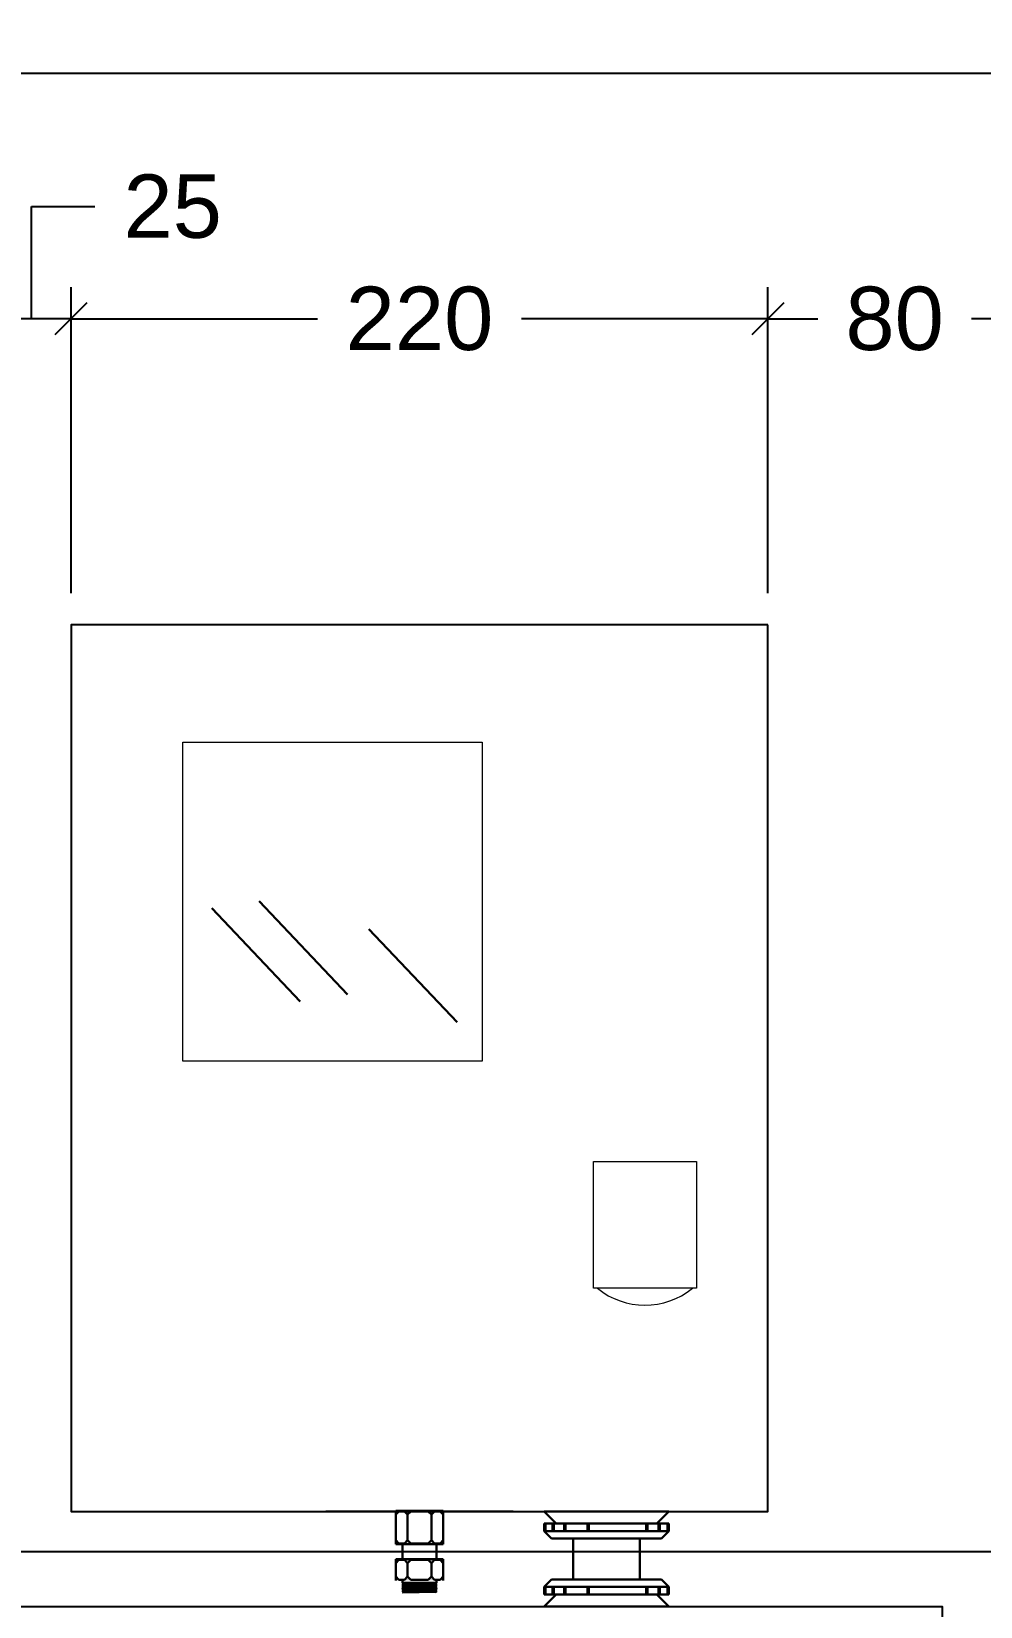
# Model space of a CAD drawing. Header units: millimetres. Extents: x 425 to 646, y 332 to 411.
# Drawn here: x 432.4617 to 432.7613, y 335.5206 to 336.018 of the extents above; entities that cross this region are included whole.
import ezdxf

# ---------------------------------------------------------------- set-up
doc = ezdxf.new("R2010")
doc.units = ezdxf.units.MM
doc.linetypes.add('HIDDEN', pattern=[0.375, 0.25, -0.125])
for name, color, linetype in [('Arquitetura', 7, 'Continuous'), ('Cotas', 1, 'Continuous'), ('Elétrico', 5, 'Continuous')]:
    doc.layers.add(name, color=color, linetype=linetype)
doc.layers.add('DI-Fios', color=1, linetype='Continuous', lineweight=30)
doc.styles.add('ARIAL', font='arial.ttf')
doc.dimstyles.new('RICARDO-1-10', dxfattribs={"dimtxt": 0.02, "dimasz": 0.01, "dimexe": 0.01, "dimexo": 0.01, "dimgap": 0.01, "dimtad": 0, "dimtih": 1, "dimtoh": 1, "dimdec": 0, "dimlfac": 1000, "dimzin": 0, "dimdsep": 46, "dimtxsty": 'ARIAL', "dimblk": 'OBLIQUE', "dimcen": 0, "dimclrt": 4, "dimadec": 0, "dimazin": 0, "dimtfac": 1, "dimtdec": 0, "dimtofl": 0, "dimtmove": 0, "dimatfit": 3, "dimldrblk": 'CLOSEDBLANK', "dimfxl": 0, "dimtolj": 1, "dimtzin": 0, "dimarcsym": 0})

# ---------------------------------------------------------------- blocks, each defined once
blk = doc.blocks.new('_Oblique')
at = {"color": 0, "linetype": 'ByBlock', "lineweight": -2}
blk.add_line((-0.5, -0.5), (0.5, 0.5), dxfattribs=at)
blk = doc.blocks.new('*D129')
at = {"layer": 'Cotas', "color": 0, "lineweight": -2, "transparency": 16777216}
for p, q in [((432.6941630357579, 335.8406322995756), (432.6941630357579, 335.9372470257186)), ((432.774163035758, 335.8406322995756), (432.774163035758, 335.9372470257186)), ((432.6941630357579, 335.9272470257187), (432.7098588065629, 335.9272470257187)), ((432.774163035758, 335.9272470257187), (432.758467264953, 335.9272470257187))]:
    blk.add_line(p, q, dxfattribs=at)
at = {"layer": 'DEFPOINTS', "color": 0, "transparency": 16777216}
for p in [(432.6941630357579, 335.9272470257187), (432.6941630357579, 335.8306322995757), (432.774163035758, 335.8306322995757)]:
    blk.add_point(p, dxfattribs=at)
at = {"layer": 'Cotas', "color": 0, "lineweight": -2, "transparency": 16777216, "xscale": 0.01, "yscale": 0.01, "zscale": 0.01, "rotation": 180}
blk.add_blockref('_Oblique', (432.6941630357579, 335.9272470257187), dxfattribs=at)
at = {"layer": 'Cotas', "color": 0, "lineweight": -2, "transparency": 16777216, "xscale": 0.01, "yscale": 0.01, "zscale": 0.01}
blk.add_blockref('_Oblique', (432.774163035758, 335.9272470257187), dxfattribs=at)
at = {"layer": 'Cotas', "color": 4, "transparency": 16777216, "insert": (432.7341630357579, 335.9272470257187), "char_height": 0.02, "attachment_point": 5, "style": 'ARIAL'}
blk.add_mtext('\\A1;80', dxfattribs=at)
blk = doc.blocks.new('_ClosedBlank')
at = {"color": 0, "linetype": 'ByBlock', "lineweight": -2}
for p, q in [((-1, 0.1666666666666667), (0, 0)), ((-1, 0.1666666666666667), (-1, -0.1666666666666667)), ((0, 0), (-1, -0.1666666666666667))]:
    blk.add_line(p, q, dxfattribs=at)
blk = doc.blocks.new('*D130')
at = {"layer": 'Cotas', "color": 0, "lineweight": -2, "transparency": 16777216}
for p, q in [((432.4741630357579, 335.8406322995756), (432.4741630357579, 335.9372470257186)), ((432.6941630357579, 335.8406322995756), (432.6941630357579, 335.9372470257186)), ((432.4741630357579, 335.9272470257187), (432.5519324764127, 335.9272470257187)), ((432.6941630357579, 335.9272470257187), (432.6163935951031, 335.9272470257187))]:
    blk.add_line(p, q, dxfattribs=at)
at = {"layer": 'DEFPOINTS', "color": 0, "transparency": 16777216}
for p in [(432.4741630357579, 335.9272470257187), (432.4741630357579, 335.8306322995757), (432.6941630357579, 335.8306322995757)]:
    blk.add_point(p, dxfattribs=at)
at = {"layer": 'Cotas', "color": 0, "lineweight": -2, "transparency": 16777216, "xscale": 0.01, "yscale": 0.01, "zscale": 0.01, "rotation": 180}
blk.add_blockref('_Oblique', (432.4741630357579, 335.9272470257187), dxfattribs=at)
at = {"layer": 'Cotas', "color": 0, "lineweight": -2, "transparency": 16777216, "xscale": 0.01, "yscale": 0.01, "zscale": 0.01}
blk.add_blockref('_Oblique', (432.6941630357579, 335.9272470257187), dxfattribs=at)
at = {"layer": 'Cotas', "color": 4, "transparency": 16777216, "insert": (432.5841630357579, 335.9272470257187), "char_height": 0.02, "attachment_point": 5, "style": 'ARIAL'}
blk.add_mtext('\\A1;220', dxfattribs=at)
blk = doc.blocks.new('*D131')
at = {"layer": 'Cotas', "color": 0, "lineweight": -2, "transparency": 16777216}
for p, q in [((432.4616630357579, 335.9272470257187), (432.4616630357579, 335.9626699452275)), ((432.4616630357579, 335.9626699452275), (432.4816630357579, 335.9626699452275)), ((432.4491630357579, 335.8406322995756), (432.4491630357579, 335.9372470257186)), ((432.4741630357579, 335.8406322995756), (432.4741630357579, 335.9372470257186)), ((432.4741630357579, 335.9272470257187), (432.4491630357579, 335.9272470257187))]:
    blk.add_line(p, q, dxfattribs=at)
at = {"layer": 'DEFPOINTS', "color": 0, "transparency": 16777216}
for p in [(432.4491630357579, 335.9272470257187), (432.4491630357579, 335.8306322995757), (432.4741630357579, 335.8306322995757)]:
    blk.add_point(p, dxfattribs=at)
at = {"layer": 'Cotas', "color": 0, "lineweight": -2, "transparency": 16777216, "xscale": 0.01, "yscale": 0.01, "zscale": 0.01, "rotation": 180}
blk.add_blockref('_Oblique', (432.4491630357579, 335.9272470257187), dxfattribs=at)
at = {"layer": 'Cotas', "color": 0, "lineweight": -2, "transparency": 16777216, "xscale": 0.01, "yscale": 0.01, "zscale": 0.01}
blk.add_blockref('_Oblique', (432.4741630357579, 335.9272470257187), dxfattribs=at)
at = {"layer": 'Cotas', "color": 4, "transparency": 16777216, "insert": (432.5062332949666, 335.9626699452275), "char_height": 0.02, "attachment_point": 5, "style": 'ARIAL'}
blk.add_mtext('\\A1;25', dxfattribs=at)
blk = doc.blocks.new('*D163')
at = {"layer": 'Cotas', "color": 0, "lineweight": -2, "transparency": 16777216}
for p, q in [((430.6691630357581, 335.5403869373681), (430.6691630357581, 336.0148392177714)), ((435.1791630357581, 335.5403869373673), (435.1791630357581, 336.0148392177714)), ((430.6691630357581, 336.0048392177714), (432.8839311121564, 336.0048392177714)), ((435.1791630357581, 336.0048392177714), (432.9643949593597, 336.0048392177714))]:
    blk.add_line(p, q, dxfattribs=at)
at = {"layer": 'DEFPOINTS', "color": 0, "transparency": 16777216}
for p in [(430.6691630357581, 336.0048392177714), (430.6691630357581, 335.5303869373681), (435.1791630357581, 335.5303869373673)]:
    blk.add_point(p, dxfattribs=at)
at = {"layer": 'Cotas', "color": 0, "lineweight": -2, "transparency": 16777216, "xscale": 0.01, "yscale": 0.01, "zscale": 0.01, "rotation": 180}
blk.add_blockref('_Oblique', (430.6691630357581, 336.0048392177714), dxfattribs=at)
at = {"layer": 'Cotas', "color": 0, "lineweight": -2, "transparency": 16777216, "xscale": 0.01, "yscale": 0.01, "zscale": 0.01}
blk.add_blockref('_Oblique', (435.1791630357581, 336.0048392177714), dxfattribs=at)
at = {"layer": 'Cotas', "color": 4, "transparency": 16777216, "insert": (432.9241630357581, 336.0048392177714), "char_height": 0.02, "attachment_point": 5, "style": 'ARIAL'}
blk.add_mtext('\\A1;4510', dxfattribs=at)

msp = doc.modelspace()

# ---------------------------------------------------------------- hatches: boundary and pattern name
at = {"layer": 'DI-Fios', "linetype": 'Continuous', "lineweight": 0}
for points in [[(432.5889025367186, 335.5506322995756), (432.5906735347973, 335.5506322995756), (432.591663035758, 335.549642798615), (432.591663035758, 335.5508822995757), (432.5766630357579, 335.5508822995757), (432.5766630357579, 335.549642798615), (432.5776525367186, 335.5506322995756), (432.5794235347973, 335.5506322995756), (432.5804130357579, 335.549642798615), (432.5814025367185, 335.5506322995756), (432.5869235347973, 335.5506322995756), (432.5879130357579, 335.549642798615)], [(432.5889025367186, 335.5506322995756), (432.5906735347973, 335.5506322995756), (432.591663035758, 335.549642798615), (432.591663035758, 335.5508822995757), (432.5766630357579, 335.5508822995757), (432.5766630357579, 335.549642798615), (432.5776525367186, 335.5506322995756), (432.5794235347973, 335.5506322995756), (432.5804130357579, 335.549642798615), (432.5814025367185, 335.5506322995756), (432.5869235347973, 335.5506322995756), (432.5879130357579, 335.549642798615)], [(432.591663035758, 335.5403103458089), (432.591663035758, 335.5415498467696), (432.5906735347973, 335.540560345809), (432.5889025367186, 335.540560345809), (432.5879130357579, 335.5415498467696), (432.5869235347973, 335.540560345809), (432.5814025367185, 335.540560345809), (432.5804130357579, 335.5415498467696), (432.5794235347973, 335.540560345809), (432.5776525367186, 335.540560345809), (432.5766630357579, 335.5415498467696), (432.5766630357579, 335.5403103458089)]]:
    msp.add_hatch(color=256, dxfattribs=at).paths.add_polyline_path(points)
at = {"layer": 'DI-Fios'}
for points in [[(432.5889025367186, 335.5506322995756), (432.5906735347973, 335.5506322995756), (432.591663035758, 335.549642798615), (432.591663035758, 335.5508822995757), (432.5766630357579, 335.5508822995757), (432.5766630357579, 335.549642798615), (432.5776525367186, 335.5506322995756), (432.5794235347973, 335.5506322995756), (432.5804130357579, 335.549642798615), (432.5814025367185, 335.5506322995756), (432.5869235347973, 335.5506322995756), (432.5879130357579, 335.549642798615)], [(432.591663035758, 335.5403103458089), (432.591663035758, 335.5415498467696), (432.5906735347973, 335.540560345809), (432.5889025367186, 335.540560345809), (432.5879130357579, 335.5415498467696), (432.5869235347973, 335.540560345809), (432.5814025367185, 335.540560345809), (432.5804130357579, 335.5415498467696), (432.5794235347973, 335.540560345809), (432.5776525367186, 335.540560345809), (432.5766630357579, 335.5415498467696), (432.5766630357579, 335.5403103458089)]]:
    msp.add_hatch(color=256, dxfattribs=at).paths.add_polyline_path(points)
at = {"layer": 'DI-Fios', "linetype": 'Continuous', "lineweight": 0}
h = msp.add_hatch(color=256, dxfattribs=at)
h.paths.add_polyline_path([(432.591663035758, 335.5288545123203), (432.591663035758, 335.5300940132809), (432.5906735347973, 335.5291045123203), (432.5889025367186, 335.5291045123203), (432.5879130357579, 335.5300940132809), (432.5869235347973, 335.5291045123203), (432.5814025367185, 335.5291045123203), (432.5804130357579, 335.5300940132809), (432.5794235347973, 335.5291045123203), (432.5776525367186, 335.5291045123203), (432.5766630357579, 335.5300940132809), (432.5766630357579, 335.5288545123203)])
h.paths.add_polyline_path([(432.5766630357579, 335.5356045123203), (432.5766630357579, 335.5343650113596), (432.5776525367186, 335.5353545123202), (432.5794235347973, 335.5353545123202), (432.5804130357579, 335.5343650113596), (432.5814025367185, 335.5353545123202), (432.5869235347973, 335.5353545123202), (432.5879130357579, 335.5343650113596), (432.5889025367186, 335.5353545123202), (432.5906735347973, 335.5353545123202), (432.591663035758, 335.5343650113596), (432.591663035758, 335.5356045123203)])
at = {"layer": 'DI-Fios'}
h = msp.add_hatch(color=256, dxfattribs=at)
h.paths.add_polyline_path([(432.591663035758, 335.5288545123203), (432.591663035758, 335.5300940132809), (432.5906735347973, 335.5291045123203), (432.5889025367186, 335.5291045123203), (432.5879130357579, 335.5300940132809), (432.5869235347973, 335.5291045123203), (432.5814025367185, 335.5291045123203), (432.5804130357579, 335.5300940132809), (432.5794235347973, 335.5291045123203), (432.5776525367186, 335.5291045123203), (432.5766630357579, 335.5300940132809), (432.5766630357579, 335.5288545123203)])
h.paths.add_polyline_path([(432.5766630357579, 335.5356045123203), (432.5766630357579, 335.5343650113596), (432.5776525367186, 335.5353545123202), (432.5794235347973, 335.5353545123202), (432.5804130357579, 335.5343650113596), (432.5814025367185, 335.5353545123202), (432.5869235347973, 335.5353545123202), (432.5879130357579, 335.5343650113596), (432.5889025367186, 335.5353545123202), (432.5906735347973, 335.5353545123202), (432.591663035758, 335.5343650113596), (432.591663035758, 335.5356045123203)])

# ---------------------------------------------------------------- linework, layer by layer
at = {"layer": 'Arquitetura'}
msp.add_line((432.6137478357579, 335.5506322995756), (432.5545782357579, 335.5506322995756), dxfattribs=at)
at = {"layer": 'Cotas', "color": 3, "linetype": 'HIDDEN', "ltscale": 10}
msp.add_line((431.4918109259584, 335.5379574290645), (433.8719464017944, 335.5379574290645), dxfattribs=at)
at = {"layer": 'DI-Fios'}
for p, q in [((432.5613750748757, 335.7139081570265), (432.5335305736912, 335.7433268029869)), ((432.5464833171626, 335.7117122736359), (432.5186388159782, 335.7411309195962)), ((432.5960412297264, 335.705124623464), (432.568196728542, 335.7345432694243)), ((432.5766630357579, 335.549642798615), (432.5776525367186, 335.5506322995756)), ((432.5794235347973, 335.5506322995756), (432.5776525367186, 335.5506322995756)), ((432.5804130357579, 335.549642798615), (432.5794130357579, 335.550642798615)), ((432.5804130357579, 335.549642798615), (432.5814130357579, 335.550642798615)), ((432.5804130357579, 335.549642798615), (432.5804130357579, 335.5415498467696)), ((432.5869235347973, 335.5506322995756), (432.5814025367185, 335.5506322995756)), ((432.5879130357579, 335.549642798615), (432.5869130357579, 335.550642798615)), ((432.5879130357579, 335.549642798615), (432.588913035758, 335.550642798615)), ((432.5879130357579, 335.549642798615), (432.5879130357579, 335.5415498467696)), ((432.5889025367186, 335.5506322995756), (432.5906735347973, 335.5506322995756)), ((432.591663035758, 335.549642798615), (432.5906735347973, 335.5506322995756)), ((432.6629211215699, 335.5506322995756), (432.6234747215699, 335.5506322995756)), ((432.627286704889, 335.5468203162566), (432.6234747215699, 335.5506322995756)), ((432.6591091382509, 335.5468203162566), (432.6629211215699, 335.5506322995756)), ((432.6629211215699, 335.5468203162566), (432.6234747215699, 335.5468203162566)), ((432.6234747215699, 335.5468203162566), (432.6234747215699, 335.5444587162566)), ((432.6629211215699, 335.5444587162566), (432.6234747215699, 335.5444587162566)), ((432.6258363215699, 335.5420971162565), (432.6234747215699, 335.5444587162566)), ((432.623929256821, 335.5468203162566), (432.623929256821, 335.5444587162566)), ((432.6261582196341, 335.5468203162566), (432.6261582196341, 335.5444587162566)), ((432.6266127548852, 335.5468203162566), (432.6266127548852, 335.5444587162566)), ((432.6297807820595, 335.5468203162566), (432.6297807820595, 335.5444587162566)), ((432.6302353173106, 335.5468203162566), (432.6302353173106, 335.5444587162566)), ((432.6371897863189, 335.5468203162566), (432.6371897863189, 335.5444587162566)), ((432.63764432157, 335.5468203162566), (432.63764432157, 335.5444587162566)), ((432.6557059905782, 335.5468203162566), (432.6557059905782, 335.5444587162566)), ((432.6561605258293, 335.5468203162566), (432.6561605258293, 335.5444587162566)), ((432.6596087218226, 335.5468203162566), (432.6596087218226, 335.5444587162566)), ((432.6600632570736, 335.5468203162566), (432.6600632570736, 335.5444587162566)), ((432.66055952157, 335.5420971162565), (432.6629211215699, 335.5444587162566)), ((432.6624665863188, 335.5468203162566), (432.6624665863188, 335.5444587162566)), ((432.6629211215699, 335.5468203162566), (432.6629211215699, 335.5444587162566)), ((432.5766630357579, 335.5415498467696), (432.5776525367186, 335.540560345809)), ((432.5794235347973, 335.540560345809), (432.5776525367186, 335.540560345809)), ((432.5804130357579, 335.5415498467696), (432.5794130357579, 335.5405498467696)), ((432.5804130357579, 335.5415498467696), (432.5814130357579, 335.5405498467696)), ((432.5869235347973, 335.540560345809), (432.5814025367185, 335.540560345809)), ((432.5879130357579, 335.5415498467696), (432.5869130357579, 335.5405498467696)), ((432.5879130357579, 335.5415498467696), (432.588913035758, 335.5405498467696)), ((432.5889025367186, 335.540560345809), (432.5906735347973, 335.540560345809)), ((432.591663035758, 335.5415498467696), (432.5906735347973, 335.540560345809)), ((432.6258363215699, 335.5420971162565), (432.66055952157, 335.5420971162565)), ((432.63269792157, 335.5420971162565), (432.63269792157, 335.5291674828947)), ((432.6536979215699, 335.5420971162565), (432.6536979215699, 335.5291674828947)), ((432.5766630357579, 335.5343650113596), (432.5776525367186, 335.5353545123202)), ((432.5794235347973, 335.5353545123202), (432.5776525367186, 335.5353545123202)), ((432.5804130357579, 335.5343650113596), (432.5794130357579, 335.5353650113596)), ((432.5804130357579, 335.5343650113596), (432.5814130357579, 335.5353650113596)), ((432.5804130357579, 335.5343650113596), (432.5804130357579, 335.5300940132809)), ((432.5869235347973, 335.5353545123202), (432.5814025367185, 335.5353545123202)), ((432.5879130357579, 335.5343650113596), (432.5869130357579, 335.5353650113596)), ((432.5879130357579, 335.5343650113596), (432.588913035758, 335.5353650113596)), ((432.5879130357579, 335.5343650113596), (432.5879130357579, 335.5300940132809)), ((432.5889025367186, 335.5353545123202), (432.5906735347973, 335.5353545123202)), ((432.591663035758, 335.5343650113596), (432.5906735347973, 335.5353545123202)), ((432.5766630357579, 335.5300940132809), (432.5776525367186, 335.5291045123203)), ((432.5804130357579, 335.5300940132809), (432.5794130357579, 335.5290940132809)), ((432.5804130357579, 335.5300940132809), (432.5814130357579, 335.5290940132809)), ((432.5879130357579, 335.5300940132809), (432.5869130357579, 335.5290940132809)), ((432.5879130357579, 335.5300940132809), (432.588913035758, 335.5290940132809)), ((432.591663035758, 335.5300940132809), (432.5906735347973, 335.5291045123203)), ((432.5794235347973, 335.5291045123203), (432.5776525367186, 335.5291045123203)), ((432.5788080357579, 335.5281045123202), (432.5788080357579, 335.5291045123203)), ((432.5788080357579, 335.5281045123202), (432.578945837374, 335.5279969450683)), ((432.5895180357579, 335.5281045123202), (432.5788080357579, 335.5281045123202)), ((432.5893863873755, 335.5252182623202), (432.5788080357579, 335.5251028123203)), ((432.578945837374, 335.5252103795722), (432.5788080357579, 335.5251028123203)), ((432.578945837374, 335.5279811795724), (432.5788181341419, 335.5278814950684)), ((432.5788181341419, 335.5278657295724), (432.578945837374, 335.5277660450682)), ((432.578945837374, 335.5277502795723), (432.5788181341419, 335.5276505950681)), ((432.5788181341419, 335.5276348295722), (432.578945837374, 335.5275351450683)), ((432.578945837374, 335.5275193795723), (432.5788181341419, 335.5274196950682)), ((432.5788181341419, 335.5274039295722), (432.578945837374, 335.5273042450681)), ((432.578945837374, 335.5272884795722), (432.5788181341419, 335.5271887950682)), ((432.5788181341419, 335.5271730295722), (432.578945837374, 335.5270733450682)), ((432.578945837374, 335.5270575795723), (432.5788181341419, 335.5269578950683)), ((432.5788181341419, 335.5269421295723), (432.578945837374, 335.5268424450682)), ((432.578945837374, 335.5268266795723), (432.5788181341419, 335.5267269950683)), ((432.5788181341419, 335.5267112295723), (432.578945837374, 335.5266115450682)), ((432.578945837374, 335.5265957795722), (432.5788181341419, 335.5264960950684)), ((432.5788181341419, 335.5264803295724), (432.578945837374, 335.5263806450682)), ((432.578945837374, 335.5263648795723), (432.5788181341419, 335.5262651950681)), ((432.5788181341419, 335.5262494295721), (432.578945837374, 335.5261497450683)), ((432.578945837374, 335.5261339795723), (432.5788181341419, 335.5260342950682)), ((432.5788181341419, 335.5260185295722), (432.578945837374, 335.5259188450682)), ((432.578945837374, 335.5259030795723), (432.5788181341419, 335.5258033950682)), ((432.5788181341419, 335.5257876295722), (432.578945837374, 335.5256879450682)), ((432.578945837374, 335.5256721795723), (432.5788181341419, 335.5255724950683)), ((432.5788181341419, 335.5255567295723), (432.578945837374, 335.5254570450682)), ((432.578945837374, 335.5254412795722), (432.5788181341419, 335.5253415950683)), ((432.5788181341419, 335.5253258295723), (432.578945837374, 335.5252261450682)), ((432.5893863873755, 335.5279890623204), (432.5788242873755, 335.5278736123203)), ((432.5893863873755, 335.5277581623203), (432.5788242873755, 335.5276427123202)), ((432.5893863873755, 335.5275272623202), (432.5788242873755, 335.5274118123203)), ((432.5893863873755, 335.5272963623202), (432.5788242873755, 335.5271809123201)), ((432.5893863873755, 335.5270654623203), (432.5788242873755, 335.5269500123202)), ((432.5893863873755, 335.5268345623202), (432.5788242873755, 335.5267191123202)), ((432.5893863873755, 335.5266036623202), (432.5788242873755, 335.5264882123202)), ((432.5893863873755, 335.52637276232), (432.5788242873755, 335.5262573123201)), ((432.5893863873755, 335.5261418623202), (432.5788242873755, 335.5260264123203)), ((432.5893863873755, 335.5259109623202), (432.5788242873755, 335.5257955123201)), ((432.5893863873755, 335.5256800623202), (432.5788242873755, 335.5255646123201)), ((432.5893863873755, 335.5254491623201), (432.5788242873755, 335.52533371232)), ((432.5789396841403, 335.5277581623203), (432.5895017841403, 335.5278736123203)), ((432.5789396841403, 335.5275272623201), (432.5895017841403, 335.5276427123202)), ((432.5789396841403, 335.5272963623202), (432.5895017841403, 335.5274118123203)), ((432.5789396841403, 335.5270654623201), (432.5895017841403, 335.5271809123201)), ((432.5789396841403, 335.5268345623202), (432.5895017841403, 335.5269500123202)), ((432.5789396841403, 335.52660366232), (432.5895017841403, 335.5267191123202)), ((432.5789396841403, 335.52637276232), (432.5895017841403, 335.5264882123202)), ((432.5789396841403, 335.52614186232), (432.5895017841403, 335.5262573123201)), ((432.5789396841403, 335.5259109623202), (432.5895017841403, 335.5260264123203)), ((432.5789396841403, 335.5256800623201), (432.5895017841403, 335.5257955123201)), ((432.5789396841403, 335.5254491623201), (432.5895017841403, 335.5255646123201)), ((432.5789396841403, 335.52521826232), (432.5895017841403, 335.52533371232)), ((432.5869235347973, 335.5291045123203), (432.5814025367185, 335.5291045123203)), ((432.5889025367186, 335.5291045123203), (432.5906735347973, 335.5291045123203)), ((432.5895180357579, 335.5281045123202), (432.5893802341419, 335.5279969450683)), ((432.5893802341419, 335.5279811795724), (432.589507937374, 335.5278814950684)), ((432.589507937374, 335.5278657295724), (432.5893802341419, 335.5277660450682)), ((432.5893802341419, 335.5277502795723), (432.589507937374, 335.5276505950681)), ((432.589507937374, 335.5276348295722), (432.5893802341419, 335.5275351450683)), ((432.5893802341419, 335.5275193795723), (432.589507937374, 335.5274196950682)), ((432.589507937374, 335.5274039295722), (432.5893802341419, 335.5273042450681)), ((432.5893802341419, 335.5272884795722), (432.589507937374, 335.5271887950682)), ((432.589507937374, 335.5271730295722), (432.5893802341419, 335.5270733450682)), ((432.5893802341419, 335.5270575795723), (432.589507937374, 335.5269578950683)), ((432.589507937374, 335.5269421295723), (432.5893802341419, 335.5268424450682)), ((432.5893802341419, 335.5268266795723), (432.589507937374, 335.5267269950683)), ((432.589507937374, 335.5267112295723), (432.5893802341419, 335.5266115450682)), ((432.5893802341419, 335.5265957795722), (432.589507937374, 335.5264960950684)), ((432.589507937374, 335.5264803295724), (432.5893802341419, 335.5263806450682)), ((432.5893802341419, 335.5263648795723), (432.589507937374, 335.5262651950681)), ((432.589507937374, 335.5262494295721), (432.5893802341419, 335.5261497450683)), ((432.5893802341419, 335.5261339795723), (432.589507937374, 335.5260342950682)), ((432.589507937374, 335.5260185295722), (432.5893802341419, 335.5259188450682)), ((432.5893802341419, 335.5259030795723), (432.589507937374, 335.5258033950682)), ((432.589507937374, 335.5257876295722), (432.5893802341419, 335.5256879450682)), ((432.5893802341419, 335.5256721795723), (432.589507937374, 335.5255724950683)), ((432.589507937374, 335.5255567295723), (432.5893802341419, 335.5254570450682)), ((432.5893802341419, 335.5254412795722), (432.589507937374, 335.5253415950683)), ((432.589507937374, 335.5253258295723), (432.5893802341419, 335.5252261450682)), ((432.5893802341419, 335.5252103795722), (432.5895180357579, 335.5251028123203)), ((432.5895180357579, 335.5281045123202), (432.5895180357579, 335.5291045123203)), ((432.6258363215699, 335.5291674828947), (432.6234747215699, 335.5268058828947)), ((432.6629211215699, 335.5268058828947), (432.6234747215699, 335.5268058828947)), ((432.6234747215699, 335.5244442828947), (432.6234747215699, 335.5268058828947)), ((432.6629211215699, 335.5244442828947), (432.6234747215699, 335.5244442828947)), ((432.627286704889, 335.5244442828947), (432.6234747215699, 335.5206322995756)), ((432.623929256821, 335.5244442828947), (432.623929256821, 335.5268058828947)), ((432.6258363215699, 335.5291674828947), (432.66055952157, 335.5291674828947)), ((432.6261582196341, 335.5244442828947), (432.6261582196341, 335.5268058828947)), ((432.6266127548852, 335.5244442828947), (432.6266127548852, 335.5268058828947)), ((432.6297807820595, 335.5244442828947), (432.6297807820595, 335.5268058828947)), ((432.6302353173106, 335.5244442828947), (432.6302353173106, 335.5268058828947)), ((432.6371897863189, 335.5244442828947), (432.6371897863189, 335.5268058828947)), ((432.63764432157, 335.5244442828947), (432.63764432157, 335.5268058828947)), ((432.6557059905782, 335.5244442828947), (432.6557059905782, 335.5268058828947)), ((432.6561605258293, 335.5244442828947), (432.6561605258293, 335.5268058828947)), ((432.6591091382509, 335.5244442828947), (432.6629211215699, 335.5206322995756)), ((432.6596087218226, 335.5244442828947), (432.6596087218226, 335.5268058828947)), ((432.6600632570736, 335.5244442828947), (432.6600632570736, 335.5268058828947)), ((432.66055952157, 335.5291674828947), (432.6629211215699, 335.5268058828947)), ((432.6624665863188, 335.5244442828947), (432.6624665863188, 335.5268058828947)), ((432.6629211215699, 335.5244442828947), (432.6629211215699, 335.5268058828947)), ((432.6629211215699, 335.5206322995756), (432.6234747215699, 335.5206322995756))]:
    msp.add_line(p, q, dxfattribs=at)
at = {"layer": 'DI-Fios', "linetype": 'Continuous', "lineweight": 0}
for p, q in [((432.591663035758, 335.5508822995757), (432.5766630357579, 335.5508822995757)), ((432.5766630357579, 335.5508822995757), (432.5766630357579, 335.5403103458089)), ((432.591663035758, 335.5508822995757), (432.5766630357579, 335.5508822995757)), ((432.5766630357579, 335.549642798615), (432.5776525367186, 335.5506322995756)), ((432.5766630357579, 335.549642798615), (432.5776525367186, 335.5506322995756)), ((432.5794235347973, 335.5506322995756), (432.5776525367186, 335.5506322995756)), ((432.5794235347973, 335.5506322995756), (432.5776525367186, 335.5506322995756)), ((432.5804130357579, 335.549642798615), (432.5794130357579, 335.550642798615)), ((432.5804130357579, 335.549642798615), (432.5794130357579, 335.550642798615)), ((432.5804130357579, 335.549642798615), (432.5814130357579, 335.550642798615)), ((432.5804130357579, 335.549642798615), (432.5814130357579, 335.550642798615)), ((432.5804130357579, 335.549642798615), (432.5804130357579, 335.5415498467696)), ((432.5869235347973, 335.5506322995756), (432.5814025367185, 335.5506322995756)), ((432.5869235347973, 335.5506322995756), (432.5814025367185, 335.5506322995756)), ((432.5879130357579, 335.549642798615), (432.5869130357579, 335.550642798615)), ((432.5879130357579, 335.549642798615), (432.5869130357579, 335.550642798615)), ((432.5879130357579, 335.549642798615), (432.588913035758, 335.550642798615)), ((432.5879130357579, 335.549642798615), (432.588913035758, 335.550642798615)), ((432.5879130357579, 335.549642798615), (432.5879130357579, 335.5415498467696)), ((432.5889025367186, 335.5506322995756), (432.5906735347973, 335.5506322995756)), ((432.5889025367186, 335.5506322995756), (432.5906735347973, 335.5506322995756)), ((432.591663035758, 335.549642798615), (432.5906735347973, 335.5506322995756)), ((432.591663035758, 335.549642798615), (432.5906735347973, 335.5506322995756)), ((432.591663035758, 335.5508822995757), (432.591663035758, 335.5403103458089)), ((432.5766630357579, 335.5415498467696), (432.5776525367186, 335.540560345809)), ((432.591663035758, 335.5403103458089), (432.5766630357579, 335.5403103458089)), ((432.5794235347973, 335.540560345809), (432.5776525367186, 335.540560345809)), ((432.5788080357579, 335.5356045123203), (432.5788080357579, 335.5403103458089)), ((432.5804130357579, 335.5415498467696), (432.5794130357579, 335.5405498467696)), ((432.5804130357579, 335.5415498467696), (432.5814130357579, 335.5405498467696)), ((432.5869235347973, 335.540560345809), (432.5814025367185, 335.540560345809)), ((432.5879130357579, 335.5415498467696), (432.5869130357579, 335.5405498467696)), ((432.5879130357579, 335.5415498467696), (432.588913035758, 335.5405498467696)), ((432.5889025367186, 335.540560345809), (432.5906735347973, 335.540560345809)), ((432.5895180357579, 335.5356045123203), (432.5895180357579, 335.540560345809)), ((432.591663035758, 335.5415498467696), (432.5906735347973, 335.540560345809)), ((432.5766630357579, 335.5356045123203), (432.5766630357579, 335.5288545123203)), ((432.591663035758, 335.5356045123203), (432.5766630357579, 335.5356045123203)), ((432.5766630357579, 335.5343650113596), (432.5776525367186, 335.5353545123202)), ((432.5794235347973, 335.5353545123202), (432.5776525367186, 335.5353545123202)), ((432.5804130357579, 335.5343650113596), (432.5794130357579, 335.5353650113596)), ((432.5804130357579, 335.5343650113596), (432.5814130357579, 335.5353650113596)), ((432.5804130357579, 335.5343650113596), (432.5804130357579, 335.5300940132809)), ((432.5869235347973, 335.5353545123202), (432.5814025367185, 335.5353545123202)), ((432.5879130357579, 335.5343650113596), (432.5869130357579, 335.5353650113596)), ((432.5879130357579, 335.5343650113596), (432.588913035758, 335.5353650113596)), ((432.5879130357579, 335.5343650113596), (432.5879130357579, 335.5300940132809)), ((432.5889025367186, 335.5353545123202), (432.5906735347973, 335.5353545123202)), ((432.591663035758, 335.5343650113596), (432.5906735347973, 335.5353545123202)), ((432.591663035758, 335.5356045123203), (432.591663035758, 335.5288545123203)), ((432.5766630357579, 335.5300940132809), (432.5776525367186, 335.5291045123203)), ((432.5804130357579, 335.5300940132809), (432.5794130357579, 335.5290940132809)), ((432.5804130357579, 335.5300940132809), (432.5814130357579, 335.5290940132809)), ((432.5879130357579, 335.5300940132809), (432.5869130357579, 335.5290940132809)), ((432.5879130357579, 335.5300940132809), (432.588913035758, 335.5290940132809)), ((432.591663035758, 335.5300940132809), (432.5906735347973, 335.5291045123203)), ((432.5794235347973, 335.5291045123203), (432.5776525367186, 335.5291045123203)), ((432.5788080357579, 335.5281045123202), (432.5788080357579, 335.5291045123203)), ((432.5895180357579, 335.5281045123202), (432.5788080357579, 335.5281045123202)), ((432.5788080357579, 335.5281045123202), (432.578945837374, 335.5279969450683)), ((432.5893863873755, 335.5252182623202), (432.5788080357579, 335.5251028123203)), ((432.578945837374, 335.5252103795722), (432.5788080357579, 335.5251028123203)), ((432.578945837374, 335.5279811795724), (432.5788181341419, 335.5278814950684)), ((432.5788181341419, 335.5278657295724), (432.578945837374, 335.5277660450682)), ((432.578945837374, 335.5277502795723), (432.5788181341419, 335.5276505950681)), ((432.5788181341419, 335.5276348295722), (432.578945837374, 335.5275351450683)), ((432.578945837374, 335.5275193795723), (432.5788181341419, 335.5274196950682)), ((432.5788181341419, 335.5274039295722), (432.578945837374, 335.5273042450681)), ((432.578945837374, 335.5272884795722), (432.5788181341419, 335.5271887950682)), ((432.5788181341419, 335.5271730295722), (432.578945837374, 335.5270733450682)), ((432.578945837374, 335.5270575795723), (432.5788181341419, 335.5269578950683)), ((432.5788181341419, 335.5269421295723), (432.578945837374, 335.5268424450682)), ((432.578945837374, 335.5268266795723), (432.5788181341419, 335.5267269950683)), ((432.5788181341419, 335.5267112295723), (432.578945837374, 335.5266115450682)), ((432.578945837374, 335.5265957795722), (432.5788181341419, 335.5264960950684)), ((432.5788181341419, 335.5264803295724), (432.578945837374, 335.5263806450682)), ((432.578945837374, 335.5263648795723), (432.5788181341419, 335.5262651950681)), ((432.5788181341419, 335.5262494295721), (432.578945837374, 335.5261497450683)), ((432.578945837374, 335.5261339795723), (432.5788181341419, 335.5260342950682)), ((432.5788181341419, 335.5260185295722), (432.578945837374, 335.5259188450682)), ((432.578945837374, 335.5259030795723), (432.5788181341419, 335.5258033950682)), ((432.5788181341419, 335.5257876295722), (432.578945837374, 335.5256879450682)), ((432.578945837374, 335.5256721795723), (432.5788181341419, 335.5255724950683)), ((432.5788181341419, 335.5255567295723), (432.578945837374, 335.5254570450682)), ((432.578945837374, 335.5254412795722), (432.5788181341419, 335.5253415950683)), ((432.5788181341419, 335.5253258295723), (432.578945837374, 335.5252261450682)), ((432.5893863873755, 335.5279890623204), (432.5788242873755, 335.5278736123203)), ((432.5893863873755, 335.5277581623203), (432.5788242873755, 335.5276427123202)), ((432.5893863873755, 335.5275272623202), (432.5788242873755, 335.5274118123203)), ((432.5893863873755, 335.5272963623202), (432.5788242873755, 335.5271809123201)), ((432.5893863873755, 335.5270654623203), (432.5788242873755, 335.5269500123202)), ((432.5893863873755, 335.5268345623202), (432.5788242873755, 335.5267191123202)), ((432.5893863873755, 335.5266036623202), (432.5788242873755, 335.5264882123202)), ((432.5893863873755, 335.52637276232), (432.5788242873755, 335.5262573123201)), ((432.5893863873755, 335.5261418623202), (432.5788242873755, 335.5260264123203)), ((432.5893863873755, 335.5259109623202), (432.5788242873755, 335.5257955123201)), ((432.5893863873755, 335.5256800623202), (432.5788242873755, 335.5255646123201)), ((432.5893863873755, 335.5254491623201), (432.5788242873755, 335.52533371232)), ((432.5789396841403, 335.5277581623203), (432.5895017841403, 335.5278736123203)), ((432.5789396841403, 335.5275272623201), (432.5895017841403, 335.5276427123202)), ((432.5789396841403, 335.5272963623202), (432.5895017841403, 335.5274118123203)), ((432.5789396841403, 335.5270654623201), (432.5895017841403, 335.5271809123201)), ((432.5789396841403, 335.5268345623202), (432.5895017841403, 335.5269500123202)), ((432.5789396841403, 335.52660366232), (432.5895017841403, 335.5267191123202)), ((432.5789396841403, 335.52637276232), (432.5895017841403, 335.5264882123202)), ((432.5789396841403, 335.52614186232), (432.5895017841403, 335.5262573123201)), ((432.5789396841403, 335.5259109623202), (432.5895017841403, 335.5260264123203)), ((432.5789396841403, 335.5256800623201), (432.5895017841403, 335.5257955123201)), ((432.5789396841403, 335.5254491623201), (432.5895017841403, 335.5255646123201)), ((432.5789396841403, 335.52521826232), (432.5895017841403, 335.52533371232)), ((432.5869235347973, 335.5291045123203), (432.5814025367185, 335.5291045123203)), ((432.5889025367186, 335.5291045123203), (432.5906735347973, 335.5291045123203)), ((432.5895180357579, 335.5281045123202), (432.5893802341419, 335.5279969450683)), ((432.5893802341419, 335.5279811795724), (432.589507937374, 335.5278814950684)), ((432.589507937374, 335.5278657295724), (432.5893802341419, 335.5277660450682)), ((432.5893802341419, 335.5277502795723), (432.589507937374, 335.5276505950681)), ((432.589507937374, 335.5276348295722), (432.5893802341419, 335.5275351450683)), ((432.5893802341419, 335.5275193795723), (432.589507937374, 335.5274196950682)), ((432.589507937374, 335.5274039295722), (432.5893802341419, 335.5273042450681)), ((432.5893802341419, 335.5272884795722), (432.589507937374, 335.5271887950682)), ((432.589507937374, 335.5271730295722), (432.5893802341419, 335.5270733450682)), ((432.5893802341419, 335.5270575795723), (432.589507937374, 335.5269578950683)), ((432.589507937374, 335.5269421295723), (432.5893802341419, 335.5268424450682)), ((432.5893802341419, 335.5268266795723), (432.589507937374, 335.5267269950683)), ((432.589507937374, 335.5267112295723), (432.5893802341419, 335.5266115450682)), ((432.5893802341419, 335.5265957795722), (432.589507937374, 335.5264960950684)), ((432.589507937374, 335.5264803295724), (432.5893802341419, 335.5263806450682)), ((432.5893802341419, 335.5263648795723), (432.589507937374, 335.5262651950681)), ((432.589507937374, 335.5262494295721), (432.5893802341419, 335.5261497450683)), ((432.5893802341419, 335.5261339795723), (432.589507937374, 335.5260342950682)), ((432.589507937374, 335.5260185295722), (432.5893802341419, 335.5259188450682)), ((432.5893802341419, 335.5259030795723), (432.589507937374, 335.5258033950682)), ((432.589507937374, 335.5257876295722), (432.5893802341419, 335.5256879450682)), ((432.5893802341419, 335.5256721795723), (432.589507937374, 335.5255724950683)), ((432.589507937374, 335.5255567295723), (432.5893802341419, 335.5254570450682)), ((432.5893802341419, 335.5254412795722), (432.589507937374, 335.5253415950683)), ((432.589507937374, 335.5253258295723), (432.5893802341419, 335.5252261450682)), ((432.5893802341419, 335.5252103795722), (432.5895180357579, 335.5251028123203)), ((432.5895180357579, 335.5281045123202), (432.5895180357579, 335.5291045123203))]:
    msp.add_line(p, q, dxfattribs=at)
at = {"layer": 'DI-Fios', "linetype": 'Continuous'}
for p, q in [((432.591663035758, 335.5508822995757), (432.5766630357579, 335.5508822995757)), ((432.5766630357579, 335.5508822995757), (432.5766630357579, 335.5403103458089)), ((432.591663035758, 335.5508822995757), (432.591663035758, 335.5403103458089)), ((432.591663035758, 335.5403103458089), (432.5766630357579, 335.5403103458089)), ((432.5788080357579, 335.5356045123203), (432.5788080357579, 335.5403103458089)), ((432.5895180357579, 335.5356045123203), (432.5895180357579, 335.540560345809)), ((432.5766630357579, 335.5356045123203), (432.5766630357579, 335.5288545123203)), ((432.591663035758, 335.5356045123203), (432.5766630357579, 335.5356045123203)), ((432.591663035758, 335.5356045123203), (432.591663035758, 335.5288545123203))]:
    msp.add_line(p, q, dxfattribs=at)
at = {"layer": 'DI-Fios', "linetype": 'Continuous', "lineweight": 0}
for points in [[(432.6039482519663, 335.6928469763437), (432.5094462434328, 335.6928469763437), (432.5094462434328, 335.793511956995), (432.6039482519663, 335.793511956995)], [(432.6715650949344, 335.6211092372079), (432.6390650949344, 335.6211092372079), (432.6390650949344, 335.6611092372079), (432.6715650949344, 335.6611092372079)]]:
    msp.add_lwpolyline(points, close=True, dxfattribs=at)
for centre, radius, start, end in [((432.6553150949344, 335.6395552643245), 0.0237751112802238, 230.8825690053811, 309.1174309946189), ((432.5788242873755, 335.5278736123203), 1e-05, 127.9754202308625, 232.0245797704752), ((432.5788242873755, 335.5276427123201), 1e-05, 127.9754202308625, 232.0245797691374), ((432.5788242873755, 335.5274118123203), 1e-05, 127.9754202308625, 232.0245797447706), ((432.5788242873755, 335.5271809123203), 1e-05, 127.9754202308625, 232.0245797691374), ((432.5788242873755, 335.5269500123202), 1e-05, 127.9754202308625, 232.0245797691374), ((432.5788242873755, 335.5267191123202), 1e-05, 127.9754202308625, 232.0245797679656), ((432.5788242873755, 335.5264882123204), 1e-05, 127.9754202308625, 232.0245797704752), ((432.5788242873755, 335.5262573123201), 1e-05, 127.9754202308625, 232.0245797691374), ((432.5788242873755, 335.5260264123203), 1e-05, 127.9754202308625, 232.0245797701141), ((432.5788242873755, 335.5257955123201), 1e-05, 127.9754202308625, 232.0245797691374), ((432.5788242873755, 335.5255646123202), 1e-05, 127.9754202308625, 232.0245797691374), ((432.5788242873755, 335.5253337123202), 1e-05, 127.9754202308625, 232.0245797691374), ((432.5789396841403, 335.5279890623204), 1e-05, 307.9754202063627, 52.02457976913747), ((432.5789396841403, 335.5277581623203), 1e-05, 307.9754202653274, 52.02457976913747), ((432.5789396841403, 335.5275272623202), 1e-05, 307.9754202298859, 52.02457976913747), ((432.5789396841403, 335.5272963623202), 1e-05, 307.9754202308625, 52.02457976913747), ((432.5789396841403, 335.5270654623203), 1e-05, 307.9754202308625, 52.02457976913747), ((432.5789396841403, 335.5268345623203), 1e-05, 307.9754202306974, 52.02457976913747), ((432.5789396841403, 335.5266036623203), 1e-05, 307.9754201963034, 52.02457976913747), ((432.5789396841403, 335.5263727623202), 1e-05, 307.9754202653274, 52.02457976913747), ((432.5789396841403, 335.5261418623202), 1e-05, 307.9754202308625, 52.02457976913747), ((432.5789396841403, 335.5259109623202), 1e-05, 307.9754202552294, 52.02457976913747), ((432.5789396841403, 335.5256800623202), 1e-05, 307.9754202308625, 52.02457976913747), ((432.5789396841403, 335.5254491623203), 1e-05, 307.9754202308625, 52.02457976913747), ((432.5789396841403, 335.5252182623203), 1e-05, 307.9754202308625, 52.02457976913747), ((432.5893863873755, 335.5279890623204), 1e-05, 127.9754202308625, 232.0245797936374), ((432.5893863873755, 335.5277581623203), 1e-05, 127.9754202308625, 232.0245797346726), ((432.5893863873755, 335.5275272623202), 1e-05, 127.9754202308625, 232.0245797701141), ((432.5893863873755, 335.5272963623202), 1e-05, 127.9754202308625, 232.0245797691374), ((432.5893863873755, 335.5270654623203), 1e-05, 127.9754202308625, 232.0245797691374), ((432.5893863873755, 335.5268345623203), 1e-05, 127.9754202308625, 232.0245797693026), ((432.5893863873755, 335.5266036623203), 1e-05, 127.9754202308625, 232.0245798036965), ((432.5893863873755, 335.5263727623202), 1e-05, 127.9754202308625, 232.0245797346726), ((432.5893863873755, 335.5261418623202), 1e-05, 127.9754202308625, 232.0245797691374), ((432.5893863873755, 335.5259109623202), 1e-05, 127.9754202308625, 232.0245797447706), ((432.5893863873755, 335.5256800623202), 1e-05, 127.9754202308625, 232.0245797691374), ((432.5893863873755, 335.5254491623203), 1e-05, 127.9754202308625, 232.0245797691374), ((432.5893863873755, 335.5252182623203), 1e-05, 127.9754202308625, 232.0245797691374), ((432.5895017841403, 335.5278736123203), 1e-05, 307.9754202295248, 52.02457976913747), ((432.5895017841403, 335.5276427123201), 1e-05, 307.9754202308625, 52.02457976913747), ((432.5895017841403, 335.5274118123203), 1e-05, 307.9754202552294, 52.02457976913747), ((432.5895017841403, 335.5271809123203), 1e-05, 307.9754202308625, 52.02457976913747), ((432.5895017841403, 335.5269500123202), 1e-05, 307.9754202308625, 52.02457976913747), ((432.5895017841403, 335.5267191123202), 1e-05, 307.9754202320353, 52.02457976913747), ((432.5895017841403, 335.5264882123204), 1e-05, 307.9754202295248, 52.02457976913747), ((432.5895017841403, 335.5262573123201), 1e-05, 307.9754202308625, 52.02457976913747), ((432.5895017841403, 335.5260264123203), 1e-05, 307.9754202298859, 52.02457976913747), ((432.5895017841403, 335.5257955123201), 1e-05, 307.9754202308625, 52.02457976913747), ((432.5895017841403, 335.5255646123202), 1e-05, 307.9754202308625, 52.02457976913747), ((432.5895017841403, 335.5253337123202), 1e-05, 307.9754202308625, 52.02457976913747)]:
    msp.add_arc(centre, radius, start, end, dxfattribs=at)
at = {"layer": 'DI-Fios'}
for centre, start, end in [((432.5788242873755, 335.5278736123203), 127.9754202308625, 232.0245797704423), ((432.5788242873755, 335.5276427123201), 127.9754202308625, 232.0245797691374), ((432.5788242873755, 335.5274118123203), 127.9754202308625, 232.0245797447706), ((432.5788242873755, 335.5271809123203), 127.9754202308625, 232.0245797691374), ((432.5788242873755, 335.5269500123202), 127.9754202308625, 232.0245797691374), ((432.5788242873755, 335.5267191123202), 127.9754202308625, 232.0245797679656), ((432.5788242873755, 335.5264882123204), 127.9754202308625, 232.0245797704423), ((432.5788242873755, 335.5262573123201), 127.9754202308625, 232.0245797691374), ((432.5788242873755, 335.5260264123203), 127.9754202308625, 232.0245797701141), ((432.5788242873755, 335.5257955123201), 127.9754202308625, 232.0245797691374), ((432.5788242873755, 335.5255646123202), 127.9754202308625, 232.0245797691374), ((432.5788242873755, 335.5253337123202), 127.9754202308625, 232.0245797691374), ((432.5789396841403, 335.5279890623204), 307.9754202063627, 52.02457976913747), ((432.5789396841403, 335.5277581623203), 307.9754202653274, 52.02457976913747), ((432.5789396841403, 335.5275272623202), 307.9754202298859, 52.02457976913747), ((432.5789396841403, 335.5272963623202), 307.9754202308625, 52.02457976913747), ((432.5789396841403, 335.5270654623203), 307.9754202308625, 52.02457976913747), ((432.5789396841403, 335.5268345623203), 307.9754202306974, 52.02457976913747), ((432.5789396841403, 335.5266036623203), 307.9754201963034, 52.02457976913747), ((432.5789396841403, 335.5263727623202), 307.9754202653274, 52.02457976913747), ((432.5789396841403, 335.5261418623202), 307.9754202308625, 52.02457976913747), ((432.5789396841403, 335.5259109623202), 307.9754202552294, 52.02457976913747), ((432.5789396841403, 335.5256800623202), 307.9754202308625, 52.02457976913747), ((432.5789396841403, 335.5254491623203), 307.9754202308625, 52.02457976913747), ((432.5789396841403, 335.5252182623203), 307.9754202308625, 52.02457976913747), ((432.5893863873755, 335.5279890623204), 127.9754202308625, 232.0245797936374), ((432.5893863873755, 335.5277581623203), 127.9754202308625, 232.0245797346726), ((432.5893863873755, 335.5275272623202), 127.9754202308625, 232.0245797701141), ((432.5893863873755, 335.5272963623202), 127.9754202308625, 232.0245797691374), ((432.5893863873755, 335.5270654623203), 127.9754202308625, 232.0245797691374), ((432.5893863873755, 335.5268345623203), 127.9754202308625, 232.0245797693026), ((432.5893863873755, 335.5266036623203), 127.9754202308625, 232.0245798036965), ((432.5893863873755, 335.5263727623202), 127.9754202308625, 232.0245797346726), ((432.5893863873755, 335.5261418623202), 127.9754202308625, 232.0245797691374), ((432.5893863873755, 335.5259109623202), 127.9754202308625, 232.0245797447706), ((432.5893863873755, 335.5256800623202), 127.9754202308625, 232.0245797691374), ((432.5893863873755, 335.5254491623203), 127.9754202308625, 232.0245797691374), ((432.5893863873755, 335.5252182623203), 127.9754202308625, 232.0245797691374), ((432.5895017841403, 335.5278736123203), 307.9754202295576, 52.02457976913747), ((432.5895017841403, 335.5276427123201), 307.9754202308625, 52.02457976913747), ((432.5895017841403, 335.5274118123203), 307.9754202552294, 52.02457976913747), ((432.5895017841403, 335.5271809123203), 307.9754202308625, 52.02457976913747), ((432.5895017841403, 335.5269500123202), 307.9754202308625, 52.02457976913747), ((432.5895017841403, 335.5267191123202), 307.9754202320353, 52.02457976913747), ((432.5895017841403, 335.5264882123204), 307.9754202295576, 52.02457976913747), ((432.5895017841403, 335.5262573123201), 307.9754202308625, 52.02457976913747), ((432.5895017841403, 335.5260264123203), 307.9754202298859, 52.02457976913747), ((432.5895017841403, 335.5257955123201), 307.9754202308625, 52.02457976913747), ((432.5895017841403, 335.5255646123202), 307.9754202308625, 52.02457976913747), ((432.5895017841403, 335.5253337123202), 307.9754202308625, 52.02457976913747)]:
    msp.add_arc(centre, 1e-05, start, end, dxfattribs=at)
at = {"layer": 'Elétrico'}
for points in [[(432.6941630357579, 335.8306322995757), (432.4741630357579, 335.8306322995757), (432.4741630357579, 335.5506322995756), (432.6941630357579, 335.5506322995756)], [(432.7491630357579, 335.3706322995756), (431.4991630357579, 335.3706322995756), (431.4991630357579, 335.5206322995756), (432.7491630357579, 335.5206322995756)]]:
    msp.add_lwpolyline(points, close=True, dxfattribs=at)

# ---------------------------------------------------------------- dimensions: what is measured, and where the dimension line sits
at = {"layer": 'Cotas'}
dim = msp.add_linear_dim(base=(430.6691630357581, 336.0048392177714), p1=(435.1791630357581, 335.5303869373673), p2=(430.6691630357581, 335.5303869373681), angle=180, dimstyle='RICARDO-1-10', dxfattribs=at)
dim.commit()
dim.dimension.update_dxf_attribs({"geometry": '*D163', "text_midpoint": (432.9241630357581, 336.0048392177714)})
for base, p1, p2, picture, middle in [((432.4491630357579, 335.9272470257187), (432.4741630357579, 335.8306322995757), (432.4491630357579, 335.8306322995757), '*D131', (432.4916630357579, 335.9626699452275)), ((432.4741630357579, 335.9272470257187), (432.6941630357579, 335.8306322995757), (432.4741630357579, 335.8306322995757), '*D130', (432.5841630357579, 335.9272470257187)), ((432.6941630357579, 335.9272470257187), (432.774163035758, 335.8306322995757), (432.6941630357579, 335.8306322995757), '*D129', (432.7341630357579, 335.9272470257187))]:
    dim = msp.add_linear_dim(base=base, p1=p1, p2=p2, angle=180, dimstyle='RICARDO-1-10', override={"dimtmove": 1}, dxfattribs=at)
    dim.commit()
    dim.dimension.update_dxf_attribs({"geometry": picture, "text_midpoint": middle})

doc.saveas('drawing.dxf')
